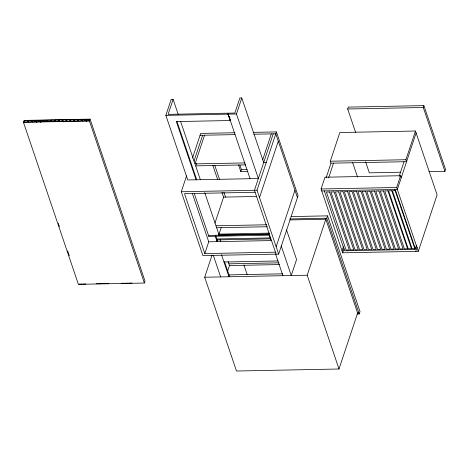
<?xml version="1.0" encoding="UTF-8"?>
<svg xmlns="http://www.w3.org/2000/svg" width="469" height="469" viewBox="0 0 469 469"><rect width="100%" height="100%" fill="white"/><g stroke="black" fill="none" stroke-linecap="round" stroke-linejoin="round"><path stroke-width="0.7" d="M23.45 122.298L24.077 120.416L90.06 119.108L145.015 281.154L144.388 283.036L78.405 284.343L23.45 122.298L89.432 120.99L90.06 119.108M24.429 120.662L23.96 122.075L27.073 122.01L27.542 120.603L24.429 120.662L24.904 122.046M28.275 120.586L27.806 121.999L30.913 121.934L31.388 120.527L28.275 120.586L28.744 121.969M32.121 120.51L31.652 121.922L34.759 121.858L35.228 120.451L32.121 120.51L32.59 121.893M35.961 120.433L35.492 121.846L38.605 121.782L39.074 120.375L35.961 120.433L36.67 122.509M39.806 120.357L39.337 121.77L42.445 121.706L42.914 120.299L39.806 120.357L40.51 122.432M43.652 120.281L43.183 121.694L46.29 121.629L46.759 120.216L43.652 120.281L44.121 121.664M47.492 120.205L47.023 121.618L50.136 121.553L50.605 120.14L47.492 120.205L47.961 121.588M51.338 120.128L50.869 121.541L53.976 121.477L54.445 120.064L51.338 120.128L51.807 121.512M55.184 120.052L54.715 121.465L57.822 121.401L58.291 119.988L55.184 120.052L55.653 121.436M59.024 119.976L58.555 121.389L61.668 121.324L62.137 119.912L59.024 119.976L59.493 121.36M62.869 119.9L62.4 121.313L65.508 121.248L65.977 119.835L62.869 119.9L63.573 121.975M66.715 119.824L66.246 121.237L69.353 121.172L69.822 119.759L66.715 119.824L67.184 121.207M70.555 119.747L70.086 121.16L73.199 121.096L73.668 119.683L70.555 119.747L71.024 121.131M74.401 119.671L73.932 121.084L77.039 121.02L77.508 119.607L74.401 119.671L74.87 121.055M78.247 119.595L77.778 121.008L80.885 120.943L81.354 119.531L78.247 119.595L78.716 120.979M82.087 119.519L81.618 120.932L84.731 120.867L85.2 119.454L82.087 119.519L82.556 120.902M85.933 119.443L85.464 120.855L88.571 120.791L89.04 119.378L85.933 119.443L86.636 121.518M250.036 178.707L228.133 114.131L228.45 113.193L234.852 113.064L239.864 98.009L241.781 97.974L236.464 113.967L258.36 178.542L187.752 179.944L165.856 115.368L171.179 99.375L173.096 99.334L178.226 114.448M173.096 99.334L168.095 114.372L228.315 113.176L227.998 114.137L230.162 120.521L176.35 121.588L196.083 179.774M253.113 132.375L276.417 131.912L298.067 195.749L278.662 254.087L202.93 255.587L181.28 191.757L186.545 175.916M192.501 158.018L200.685 133.413L234.91 132.733M193.984 161.213L202.626 135.248M245.07 162.913L194.998 163.904L204.543 135.207M200.333 179.645L195.667 165.874L196.575 163.136M230.162 120.521L230.484 119.56M269.183 235.174L208.828 236.37L209.145 235.415L269.505 234.213L269.183 235.174L271.018 240.579L208.74 241.811L204.824 253.577L275.432 252.175M214.966 223.086L223.607 197.115L221.972 192.296M217.065 241.646L215.236 236.247L215.552 235.286L216.801 238.967L216.485 239.929L270.431 238.856M204.771 192.724L218.812 234.125L218.501 235.069L269.294 234.06M325.492 218.237L357.63 313.011L339.005 368.997L236.505 371.026L204.695 277.238L212.052 255.118M218.953 234.383L221.251 227.471M247.925 171.425L240.808 171.566L241.435 169.684L239.876 165.1M262.669 159.847L271.311 133.882M273.228 133.847L254.45 190.303L276.1 254.139M227.459 271.615L229.476 265.565L228.086 261.479M278.662 254.087L257.012 190.25L276.417 131.912M259.509 197.619L278.293 141.157M276.165 246.723L294.942 190.262M326.096 177.851L330.973 163.189L330.311 161.225L339.855 132.522L415.452 131.021L437.096 194.858L418.319 251.32L342.722 252.814L321.077 188.978L324.988 177.218L400.579 175.717L401.247 177.681M355.684 132.592L347.681 109.001L348.309 107.12L423.9 105.619L445.55 169.456L444.923 171.337L428.936 171.654M328.658 177.798L333.535 163.136M339.005 368.997L307.201 275.203L325.82 219.216L289.948 219.932M357.061 314.007L359.242 313.966L326.77 218.214L327.555 215.857L291.161 216.578M342.059 250.851L343.437 246.7M342.722 252.814L344.105 248.664M399.131 176.403L404.008 161.741M418.319 251.32L396.668 187.483L400.579 175.717M330.973 163.189L406.57 161.688L405.902 159.724L415.452 131.021M444.923 171.337L423.273 107.501L423.9 105.619M416.114 132.985L397.337 189.447L321.74 190.947M359.242 313.966L360.028 311.615L327.555 215.857M324.302 190.895L344.621 250.804L415.088 249.402L416.472 245.252M415.757 251.366L417.134 247.216M347.681 109.001L423.273 107.501M165.856 115.368L227.998 114.137M228.133 114.131L236.464 113.967M200.058 135.295L235.022 134.603M253.893 134.228L275.79 133.794L297.44 197.631M266.245 162.491L263.684 162.544L241.781 97.974M330.311 161.225L405.902 159.724M195.667 165.874L245.738 164.877M241.435 169.684L247.128 169.567M400.585 172.217L369.332 172.838L365.562 161.735M181.28 191.757L257.012 190.25M321.077 188.978L396.668 187.483M255.113 192.267L184.51 193.668L204.824 253.577M223.607 197.115L256.731 196.458M289.772 218.947L326.77 218.214M215.98 225.777L266.779 224.768M216.649 227.741L267.447 226.732M218.812 234.125L269.611 233.116M216.801 238.967L270.027 237.912M223.977 262.024L277.929 260.957M228.89 263.836L278.961 262.839M229.476 265.565L279.547 264.569M228.995 274.887L282.701 273.82M204.695 277.238L307.201 275.203M78.915 284.12L82.028 284.056M82.761 284.044L85.868 283.98M96.157 283.774L97.4 283.751M98.138 283.739L101.245 283.675M101.978 283.663L105.091 283.598M105.824 283.587L108.931 283.522M121.201 283.282L124.308 283.217M125.041 283.206L128.154 283.141M128.887 283.129L131.994 283.065M357.63 313.011L358.914 312.981M394.775 189.494L415.088 249.402M352.659 162.667L357.56 177.13M286.5 229.833L296.572 259.527L291.249 275.52L281.183 245.826M229.4 116.365L230.05 118.282M275.655 254.257L282.924 275.684M238.586 165.018L240.808 171.566M214.784 165.405L219.457 179.176M223.895 192.261L225.53 197.08M212.862 165.44L217.534 179.217M243.95 265.02L247.245 274.728M180.553 121.319L194.998 163.904M220.09 239.753L220.77 241.764M176.901 121.319L196.792 179.967M217.03 239.636L217.71 241.646M224.522 261.737L229.294 275.795L228.972 276.757L221.479 254.661M194.283 193.492L208.828 236.37M192.39 193.609L208.74 241.811M213.383 255.517L220.647 276.921M89.432 120.99L144.388 283.036M58.25 223.18L59.422 226.638M67.642 250.88L69.289 255.728M329.643 191.985L326.436 192.05L346.087 249.995L349.288 249.93L329.643 191.985M334.121 191.897L330.921 191.962L350.572 249.907L353.773 249.842L334.121 191.897M338.606 191.809L335.405 191.874L355.056 249.819L358.257 249.754L338.606 191.809M343.091 191.721L339.89 191.786L359.541 249.725L362.742 249.666L343.091 191.721M347.576 191.633L344.375 191.698L364.026 249.637L367.227 249.572L347.576 191.633M352.061 191.545L348.86 191.604L368.511 249.549L371.712 249.485L352.061 191.545M356.546 191.452L353.345 191.516L372.996 249.461L376.197 249.397L356.546 191.452M361.03 191.364L357.829 191.428L377.481 249.373L380.681 249.309L361.03 191.364M365.515 191.276L362.314 191.34L381.965 249.285L385.166 249.221L365.515 191.276M370 191.188L366.799 191.252L386.444 249.191L389.651 249.133L370 191.188M374.485 191.1L371.278 191.164L390.929 249.103L394.136 249.039L374.485 191.1M378.97 191.012L375.763 191.071L395.414 249.016L398.621 248.951L378.97 191.012M383.454 190.918L380.248 190.983L399.899 248.928L403.106 248.863L383.454 190.918M387.939 190.83L384.732 190.895L404.384 248.84L407.59 248.775L387.939 190.83M391.779 190.754L388.578 190.819L408.229 248.763L411.43 248.699L391.779 190.754M395.625 190.678L392.424 190.742L412.075 248.687L415.276 248.623L395.625 190.678"/></g></svg>
